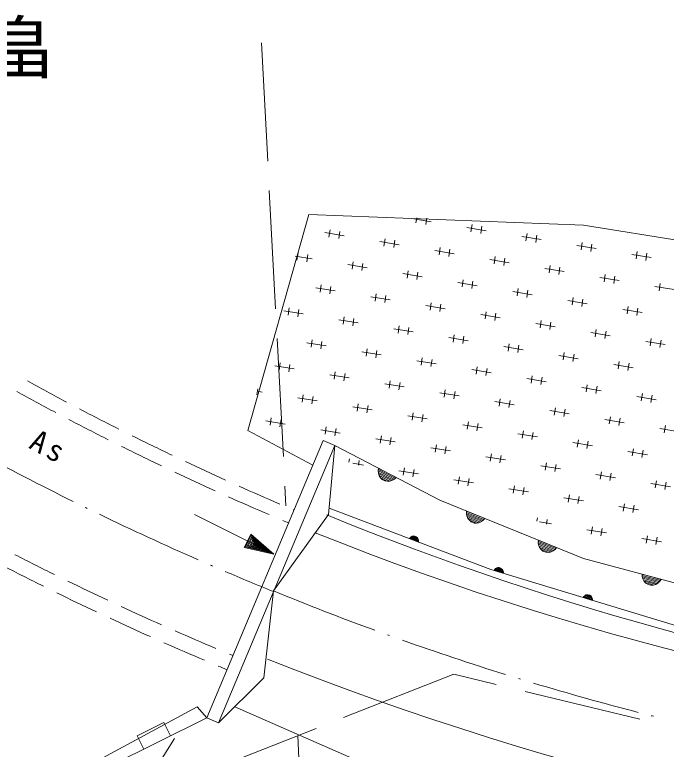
# Model space of a CAD drawing. Units: millimetres, scale not verified. Extents: x -23078 to 616922, y -205489 to 154511.
# Drawn here: x 56415 to 89483, y 47571 to 84821 of the extents above; entities that cross this region are included whole.
import ezdxf
from ezdxf.enums import TextEntityAlignment as Align

# ---------------------------------------------------------------- set-up
doc = ezdxf.new("R2010")
doc.units = ezdxf.units.MM
doc.header["$LTSCALE"] = 1000
doc.linetypes.add('DASHED', pattern=[7.5, 6, -1.5])
doc.layers.add('S-BGD', color=7, linetype='Continuous', lineweight=13)
doc.styles.add('ＭＳ ゴシック', font='')
doc.styles.get('ＭＳ ゴシック').set_extended_font_data('MS Gothic')

msp = doc.modelspace()

# ---------------------------------------------------------------- linework, layer by layer
at = {"layer": 'S-BGD', "linetype": 'DASHED'}
for p, q in [((68935, 83389), (70182, 59914)), ((78693, 51379), (59684, 43901)), ((88145, 49094), (78693, 51379)), ((71737, 28830), (70777, 48265))]:
    msp.add_line(p, q, dxfattribs=at)
at = {"layer": 'S-BGD'}
for p, q in [((68250, 63737), (71345, 74688)), ((71345, 74688), (85282, 74154)), ((76779, 74261), (76822, 74523)), ((77325, 74501), (77273, 74180)), ((76562, 74483), (77549, 74323)), ((79571, 73806), (79631, 74176)), ((85282, 74154), (93317, 72864)), ((72147, 73769), (73134, 73608)), ((72364, 73546), (72425, 73917)), ((72918, 73836), (72858, 73466)), ((79354, 74029), (80341, 73868)), ((80125, 74096), (80064, 73726)), ((75156, 73092), (75216, 73462)), ((82145, 73574), (83132, 73414)), ((82362, 73352), (82423, 73722)), ((82916, 73641), (82856, 73271)), ((74939, 73315), (75926, 73154)), ((75710, 73382), (75650, 73012)), ((84937, 73120), (85924, 72959)), ((85154, 72897), (85214, 73267)), ((85708, 73187), (85648, 72817)), ((70741, 72378), (70802, 72748)), ((71295, 72668), (71235, 72297)), ((77731, 72860), (78718, 72700)), ((77948, 72637), (78008, 73008)), ((78501, 72927), (78441, 72557)), ((87729, 72665), (88716, 72505)), ((87946, 72443), (88006, 72813)), ((88500, 72733), (88439, 72362)), ((70644, 72581), (71511, 72440)), ((73533, 71923), (73593, 72293)), ((80522, 72406), (81509, 72245)), ((80739, 72183), (80800, 72553)), ((81293, 72473), (81233, 72103)), ((73316, 72146), (74303, 71985)), ((74087, 72213), (74026, 71843)), ((83314, 71951), (84301, 71791)), ((83531, 71729), (83591, 72099)), ((84085, 72018), (84025, 71648)), ((76108, 71692), (77095, 71531)), ((76325, 71469), (76385, 71839)), ((76878, 71759), (76818, 71389)), ((86323, 71274), (86383, 71644)), ((86877, 71564), (86816, 71194)), ((78899, 71237), (79886, 71077)), ((79116, 71014), (79177, 71385)), ((79670, 71304), (79610, 70934)), ((86106, 71497), (87093, 71336)), ((89114, 70820), (89175, 71190)), ((71693, 70977), (72680, 70817)), ((71910, 70755), (71970, 71125)), ((72464, 71045), (72403, 70674)), ((81691, 70783), (82678, 70622)), ((81908, 70560), (81968, 70930)), ((82462, 70850), (82402, 70480)), ((88897, 71042), (89884, 70882)), ((74485, 70523), (75472, 70362)), ((74702, 70300), (74762, 70670)), ((75255, 70590), (75195, 70220)), ((84700, 70105), (84760, 70476)), ((77276, 70069), (78263, 69908)), ((77493, 69846), (77554, 70216)), ((78047, 70136), (77987, 69765)), ((84483, 70328), (85470, 70168)), ((85253, 70395), (85193, 70025)), ((70070, 69809), (71057, 69648)), ((70287, 69586), (70347, 69956)), ((70841, 69876), (70780, 69506)), ((80285, 69391), (80345, 69761)), ((80839, 69681), (80778, 69311)), ((87274, 69874), (88261, 69713)), ((87491, 69651), (87552, 70021)), ((88045, 69941), (87985, 69571)), ((72861, 69354), (73848, 69194)), ((73079, 69132), (73139, 69502)), ((73632, 69421), (73572, 69051)), ((80068, 69614), (81055, 69453)), ((83077, 68937), (83137, 69307)), ((75870, 68677), (75930, 69047)), ((76424, 68967), (76364, 68597)), ((82860, 69160), (83847, 68999)), ((83630, 69227), (83570, 68857)), ((75653, 68900), (76640, 68739)), ((78662, 68223), (78722, 68593)), ((85651, 68705), (86638, 68545)), ((85868, 68482), (85929, 68853)), ((86422, 68772), (86362, 68402)), ((71238, 68186), (72225, 68025)), ((71455, 67963), (71516, 68333)), ((72009, 68253), (71949, 67883)), ((78445, 68446), (79432, 68285)), ((79216, 68513), (79155, 68142)), ((88443, 68251), (89430, 68090)), ((88660, 68028), (88720, 68398)), ((89214, 68318), (89153, 67948)), ((74247, 67509), (74307, 67879)), ((74801, 67798), (74741, 67428)), ((81237, 67991), (82224, 67830)), ((81454, 67768), (81514, 68138)), ((82007, 68058), (81947, 67688)), ((74030, 67731), (75017, 67571)), ((77039, 67054), (77099, 67424)), ((84028, 67537), (85015, 67376)), ((84245, 67314), (84305, 67684)), ((84799, 67604), (84739, 67233)), ((69832, 66794), (69893, 67165)), ((70386, 67084), (70326, 66714)), ((76822, 67277), (77809, 67116)), ((77593, 67344), (77532, 66974)), ((86820, 67082), (87807, 66921)), ((87037, 66859), (87097, 67229)), ((87591, 67149), (87530, 66779)), ((69615, 67017), (70602, 66857)), ((72624, 66340), (72684, 66710)), ((79613, 66822), (80600, 66662)), ((79830, 66600), (79891, 66970)), ((80384, 66889), (80324, 66519)), ((72407, 66563), (73394, 66402)), ((73178, 66630), (73118, 66260)), ((82405, 66368), (83392, 66207)), ((82622, 66145), (82682, 66515)), ((83176, 66435), (83116, 66065)), ((75199, 66108), (76186, 65948)), ((75416, 65886), (75476, 66256)), ((75969, 66175), (75909, 65805)), ((85414, 65691), (85474, 66061)), ((85968, 65981), (85907, 65610)), ((68751, 65842), (68703, 65545)), ((68720, 65730), (68979, 65688)), ((77990, 65654), (78977, 65493)), ((78207, 65431), (78268, 65801)), ((78761, 65721), (78701, 65351)), ((85197, 65914), (86184, 65753)), ((88206, 65236), (88266, 65606)), ((70784, 65394), (71771, 65233)), ((71001, 65171), (71061, 65541)), ((71555, 65461), (71494, 65091)), ((80782, 65199), (81769, 65039)), ((80999, 64977), (81059, 65347)), ((81553, 65266), (81493, 64896)), ((87988, 65459), (88975, 65298)), ((88759, 65526), (88699, 65156)), ((73576, 64940), (74563, 64779)), ((73793, 64717), (73853, 65087)), ((74346, 65007), (74286, 64637)), ((83791, 64522), (83851, 64892)), ((76367, 64485), (77354, 64325)), ((76584, 64262), (76645, 64633)), ((77138, 64552), (77078, 64182)), ((83574, 64745), (84561, 64584)), ((84345, 64812), (84284, 64442)), ((69161, 64226), (70148, 64065)), ((69378, 64003), (69438, 64373)), ((69932, 64293), (69871, 63922)), ((79376, 63808), (79436, 64178)), ((79930, 64098), (79870, 63728)), ((86365, 64290), (87352, 64130)), ((86582, 64068), (86643, 64438)), ((87136, 64357), (87076, 63987)), ((71550, 61984), (68250, 63737)), ((71953, 63771), (72940, 63610)), ((72170, 63548), (72230, 63918)), ((72723, 63838), (72663, 63468)), ((79159, 64031), (80146, 63870)), ((82168, 63354), (82228, 63724)), ((89157, 63836), (90144, 63675)), ((89374, 63613), (89434, 63983)), ((74961, 63094), (75022, 63464)), ((75515, 63384), (75455, 63014)), ((81951, 63576), (82938, 63416)), ((82721, 63643), (82661, 63273)), ((66164, 49166), (72073, 63228)), ((72664, 62980), (66755, 48918)), ((72073, 63228), (72664, 62980)), ((72664, 62980), (72337, 59477)), ((72664, 62980), (77991, 60203)), ((74744, 63317), (75731, 63156)), ((77753, 62639), (77813, 63010)), ((84742, 63122), (85729, 62961)), ((84959, 62899), (85020, 63269)), ((85513, 63189), (85453, 62819)), ((77536, 62862), (78523, 62701)), ((78307, 62929), (78246, 62559)), ((87534, 62667), (88521, 62507)), ((87751, 62445), (87811, 62815)), ((88305, 62734), (88245, 62364)), ((73373, 62137), (73398, 62295)), ((73892, 62215), (73855, 61986)), ((80328, 62408), (81315, 62247)), ((80545, 62185), (80605, 62555)), ((81098, 62475), (81038, 62105)), ((73572, 62075), (74108, 61987)), ((76130, 61471), (76190, 61841)), ((83119, 61953), (84106, 61793)), ((83336, 61730), (83397, 62101)), ((83890, 62020), (83830, 61650)), ((74865, 61703), (74884, 61823)), ((74873, 61589), (74865, 61703)), ((74871, 61689), (75669, 61273)), ((74908, 61446), (74873, 61589)), ((75720, 61316), (74878, 61756)), ((75607, 61234), (74878, 61615)), ((74884, 61823), (75771, 61360)), ((74889, 61538), (75534, 61202)), ((75913, 61694), (76900, 61533)), ((76684, 61761), (76623, 61390)), ((85911, 61499), (86898, 61338)), ((86128, 61276), (86188, 61646)), ((86682, 61566), (86621, 61196)), ((74978, 61342), (74908, 61446)), ((75452, 61174), (74915, 61454)), ((75065, 61255), (74978, 61342)), ((74990, 61344), (75321, 61172)), ((75202, 61183), (75065, 61255)), ((75324, 61162), (75202, 61183)), ((75449, 61164), (75324, 61162)), ((75586, 61217), (75449, 61164)), ((75683, 61277), (75586, 61217)), ((75771, 61360), (75683, 61277)), ((78705, 61239), (79692, 61078)), ((78922, 61016), (78982, 61386)), ((79475, 61306), (79415, 60936)), ((88920, 60822), (88980, 61192)), ((89473, 61111), (89413, 60741)), ((81496, 60785), (82483, 60624)), ((81713, 60562), (81773, 60932)), ((82267, 60852), (82207, 60482)), ((88703, 61044), (89690, 60884)), ((84505, 60107), (84565, 60478)), ((85059, 60397), (84998, 60027)), ((77991, 60203), (85274, 57246)), ((84288, 60330), (85275, 60169)), ((87297, 59653), (87357, 60023)), ((80581, 56693), (72366, 59795)), ((79340, 59531), (79349, 59652)), ((79349, 59652), (80275, 59275)), ((87080, 59876), (88067, 59715)), ((87850, 59943), (87790, 59573)), ((65540, 59482), (69571, 57467)), ((72337, 59477), (69550, 55600)), ((79359, 59418), (79340, 59531)), ((80228, 59227), (79348, 59584)), ((79348, 59517), (80182, 59178)), ((79408, 59280), (79359, 59418)), ((80124, 59135), (79361, 59444)), ((79380, 59369), (80054, 59096)), ((79487, 59183), (79408, 59280)), ((79975, 59060), (79414, 59288)), ((80275, 59275), (80195, 59184)), ((82915, 59140), (82942, 59309)), ((83436, 59229), (83397, 58989)), ((79582, 59104), (79487, 59183)), ((79499, 59186), (79845, 59046)), ((79726, 59045), (79582, 59104)), ((79849, 59036), (79726, 59045)), ((79973, 59050), (79849, 59036)), ((80105, 59115), (79973, 59050)), ((80195, 59184), (80105, 59115)), ((83042, 59100), (83652, 59001)), ((85456, 58707), (86444, 58546)), ((85674, 58484), (85734, 58854)), ((86227, 58774), (86167, 58404)), ((68397, 58473), (68062, 57802)), ((68120, 57835), (68405, 58406)), ((68196, 57861), (68431, 58330)), ((68271, 57886), (68456, 58255)), ((68347, 57911), (68481, 58179)), ((69571, 57467), (68397, 58473)), ((68405, 58406), (69430, 57537)), ((68431, 58330), (69296, 57604)), ((68456, 58255), (69162, 57671)), ((68481, 58179), (69024, 57740)), ((76444, 58255), (76484, 58302)), ((76912, 58079), (76444, 58255)), ((76467, 58280), (76912, 58112)), ((76484, 58302), (76528, 58337)), ((76911, 58146), (76490, 58305)), ((76519, 58328), (76903, 58182)), ((76528, 58337), (76593, 58372)), ((76893, 58219), (76553, 58348)), ((76592, 58367), (76875, 58260)), ((76593, 58372), (76655, 58380)), ((76655, 58380), (76716, 58377)), ((76831, 58310), (76657, 58375)), ((76716, 58377), (76789, 58350)), ((76789, 58350), (76837, 58311)), ((76837, 58311), (76878, 58264)), ((76878, 58264), (76904, 58195)), ((76904, 58195), (76915, 58139)), ((76915, 58139), (76912, 58079)), ((82981, 58053), (82990, 58173)), ((82990, 58173), (83916, 57797)), ((88248, 58253), (89235, 58092)), ((88465, 58030), (88525, 58400)), ((89019, 58320), (88959, 57950)), ((68062, 57802), (69571, 57467)), ((69433, 57535), (68120, 57835)), ((69296, 57604), (68196, 57861)), ((69162, 57671), (68271, 57886)), ((69024, 57740), (68347, 57911)), ((68422, 57936), (68506, 58104)), ((68890, 57807), (68422, 57936)), ((68498, 57961), (68531, 58028)), ((68753, 57876), (68498, 57961)), ((68506, 58104), (68890, 57807)), ((68514, 57995), (68753, 57876)), ((68531, 58028), (68753, 57876)), ((83000, 57940), (82981, 58053)), ((83870, 57748), (82989, 58106)), ((82989, 58039), (83823, 57700)), ((83049, 57801), (83000, 57940)), ((83765, 57656), (83003, 57966)), ((83021, 57891), (83695, 57617)), ((83128, 57704), (83049, 57801)), ((83616, 57582), (83055, 57809)), ((83916, 57797), (83836, 57705)), ((83223, 57625), (83128, 57704)), ((83141, 57707), (83486, 57567)), ((83367, 57567), (83223, 57625)), ((83490, 57557), (83367, 57567)), ((83614, 57572), (83490, 57557)), ((83746, 57637), (83614, 57572)), ((83836, 57705), (83746, 57637)), ((85274, 57246), (92203, 55392)), ((91180, 53471), (80581, 56693)), ((80739, 56645), (80775, 56694)), ((81217, 56500), (80739, 56645)), ((80760, 56671), (81215, 56533)), ((80775, 56694), (80817, 56733)), ((81212, 56567), (80781, 56698)), ((80808, 56722), (81202, 56602)), ((80817, 56733), (80879, 56771)), ((81189, 56639), (80841, 56745)), ((80879, 56771), (80941, 56784)), ((80879, 56766), (81168, 56678)), ((80941, 56784), (81002, 56785)), ((81121, 56725), (80943, 56779)), ((81002, 56785), (81076, 56762)), ((81076, 56762), (81127, 56727)), ((81127, 56727), (81171, 56682)), ((81171, 56682), (81202, 56615)), ((81202, 56615), (81216, 56560)), ((81216, 56560), (81217, 56500)), ((88262, 56327), (88255, 56448)), ((88255, 56448), (89221, 56190)), ((88294, 56218), (88262, 56327)), ((89181, 56136), (88263, 56381)), ((88271, 56314), (89141, 56082)), ((89088, 56031), (88294, 56244)), ((88360, 56086), (88294, 56218)), ((88321, 56172), (89024, 55984)), ((88451, 56000), (88360, 56086)), ((88950, 55939), (88365, 56095)), ((88555, 55933), (88451, 56000)), ((88463, 56005), (88822, 55908)), ((88705, 55893), (88555, 55933)), ((88828, 55899), (88705, 55893)), ((88950, 55929), (88828, 55899)), ((89072, 56010), (88950, 55929)), ((89153, 56089), (89072, 56010)), ((89221, 56190), (89153, 56089)), ((69550, 55600), (69065, 51189)), ((85262, 55270), (85298, 55319)), ((85741, 55125), (85262, 55270)), ((85283, 55296), (85738, 55158)), ((85298, 55319), (85340, 55358)), ((85735, 55192), (85304, 55323)), ((85331, 55347), (85725, 55227)), ((85340, 55358), (85402, 55396)), ((85712, 55264), (85364, 55370)), ((85402, 55396), (85464, 55409)), ((85402, 55391), (85692, 55303)), ((85464, 55409), (85525, 55410)), ((85645, 55350), (85466, 55404)), ((85525, 55410), (85600, 55387)), ((85600, 55387), (85650, 55352)), ((85650, 55352), (85694, 55307)), ((85694, 55307), (85725, 55241)), ((85725, 55241), (85739, 55185)), ((85739, 55185), (85741, 55125)), ((69065, 51189), (66755, 48918)), ((65669, 49730), (60887, 47137)), ((66164, 49166), (65669, 49730)), ((67579, 49727), (74070, 46880)), ((61121, 46670), (66164, 49166)), ((63982, 48923), (62638, 48257)), ((64315, 48251), (63982, 48923)), ((66755, 48918), (66164, 49166)), ((57931, 37671), (64533, 48115)), ((62638, 48257), (62970, 47585))]:
    msp.add_line(p, q, dxfattribs=at)
for centre, radius, start, end in [((127779, 195126), 147006, 241.2448, 242.12173), ((127241, 194588), 147006, 241.2448, 242.12173), ((127779, 195126), 147006, 242.41405, 243.29099), ((127241, 194588), 147006, 242.41405, 243.29099), ((127779, 195126), 147006, 243.5833, 244.46024), ((125853, 194422), 149834, 241.55527, 243.66158), ((127241, 194588), 147006, 243.5833, 244.46024), ((127779, 195126), 147006, 244.75255, 245.62949), ((127241, 194588), 147006, 244.75255, 245.62949), ((127779, 195126), 147006, 245.9218, 246.79874), ((127241, 194588), 147006, 245.9218, 246.79874), ((125853, 194422), 149834, 243.92487, 243.96873), ((127779, 195126), 147006, 247.09105, 247.10655), ((125853, 194422), 149834, 244.23203, 246.33833), ((128421, 196441), 148048, 247.70566, 262.46019), ((127241, 194588), 147006, 247.09105, 247.21861), ((127033, 196689), 148824, 248.16016, 283.46335), ((126086, 193525), 152878, 242.89378, 243.73705), ((125787, 192808), 152878, 242.78291, 243.62617), ((125853, 194422), 149834, 246.60162, 246.64551), ((125853, 194422), 149834, 246.90878, 247.92885), ((126086, 193525), 152878, 244.01813, 244.86139), ((125787, 192808), 152878, 243.90726, 244.75052), ((127472, 196648), 152555, 247.4377, 247.43898), ((124282, 189216), 144391, 247.72505, 249.91075), ((125883, 194627), 150000, 247.94313, 247.94714), ((126086, 193525), 152878, 245.14247, 245.98573), ((125787, 192808), 152878, 245.0316, 245.87486), ((126086, 193525), 152878, 246.26682, 247.11006), ((124282, 189216), 144391, 250.18398, 250.22951), ((125787, 192808), 152878, 246.15594, 246.99919), ((124282, 189216), 144391, 250.50272, 252.68842), ((126086, 193525), 152878, 247.39116, 247.46269), ((125787, 192808), 152878, 247.28029, 247.46181), ((126562, 195917), 154772, 248.26376, 283.35023), ((124282, 189216), 144391, 252.96164, 253.00717), ((124282, 189216), 144391, 253.28038, 255.46608), ((124282, 189216), 144391, 255.7393, 255.78484)]:
    msp.add_arc(centre, radius, start, end, dxfattribs=at)

# ---------------------------------------------------------------- texts
at = {"layer": 'S-BGD', "style": 'ＭＳ ゴシック'}
msp.add_text('字平畠', height=2566, dxfattribs=at).set_placement((47975, 81094), align=Align.BOTTOM_LEFT)
at = {"layer": 'S-BGD', "insert": (57072, 62855), "char_height": 1100, "attachment_point": 7, "rotation": 331.7, "style": 'ＭＳ ゴシック'}
msp.add_mtext('\\T1.27;As', dxfattribs=at)

doc.saveas('drawing.dxf')
